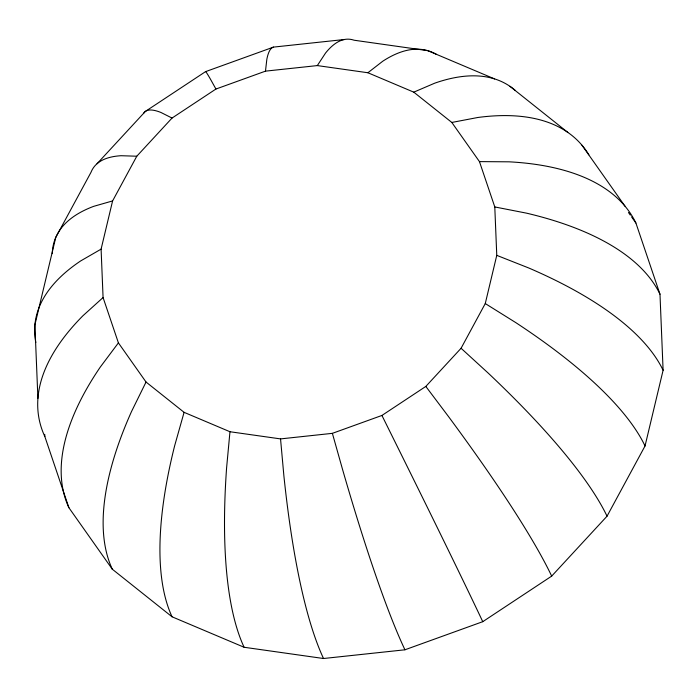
<?xml version="1.0" encoding="UTF-8"?>
<svg xmlns="http://www.w3.org/2000/svg" width="698" height="698" viewBox="0 0 698 698"><rect width="100%" height="100%" fill="white"/><g stroke="black" fill="none" stroke-linecap="round" stroke-linejoin="round"><path stroke-width="1.05" d="M229.965 431.739L280.544 438.902L332.379 433.345L381.928 415.45L425.824 386.43L461.073 348.267L485.267 303.56L496.767 255.355L494.786 206.94L479.456 161.613L451.824 122.455L413.774 92.153L367.89 72.749L317.32 65.586L265.484 71.144L215.935 89.039L172.04 118.058L136.791 156.221L112.596 200.928L101.097 249.134L103.077 297.549L118.407 342.875L146.039 382.033L184.089 412.335L229.965 431.739L226.606 467.739A442.349 128.685 -74.6 0 0 244.108 647.264L323.532 658.511L404.936 649.794L482.754 621.682L551.682 576.112L607.042 516.18L645.039 445.97L663.1 370.263L659.985 294.224L635.913 223.037L631.568 216.895M265.484 71.144L266.828 59.365A442.349 43.642 77 0 1 273.485 47.106L344.55 39.489M184.089 412.335L174.648 445.769A442.349 159.397 -59.4 0 0 172.057 616.796L244.108 647.264M146.039 382.033L131.556 411.445A442.349 179.246 -43.4 0 0 112.299 569.202L172.057 616.796M317.32 65.586L325.53 53.074A442.349 89.204 -89.1 0 1 354.052 40.214L427.752 50.657L494.594 78.918M118.407 342.875L100.259 367.104A442.349 186.881 -27 0 0 68.901 507.716L112.299 569.202M97.022 163.76L145.358 111.427L205.544 71.641L273.485 47.106M103.077 297.549L82.905 315.775A442.349 181.777 -10.5 0 0 44.829 436.529L68.901 507.716M367.89 72.749L382.809 61.188A442.349 128.685 -74.6 0 1 436.564 54.435M101.097 249.134L80.654 260.939A442.349 164.292 5.6 0 0 35.807 342.526M413.774 92.153L434.767 83.158A442.349 159.397 -59.4 0 1 515.072 90.225M112.596 200.928L93.68 206.346A442.349 135.604 21 0 0 52.28 253.627M451.824 122.455L477.86 117.482A442.349 179.246 -43.4 0 1 588.876 154.816M479.456 161.613L509.147 161.823A442.349 186.881 -27 0 1 635.913 223.037M136.791 156.221L121.086 155.715A442.349 97.676 35.7 0 0 91.019 172.275L55.761 237.416L34.9 324.849L37.91 398.41M494.786 206.94L526.51 213.152A442.349 181.777 -10.5 0 1 659.985 294.224M496.767 255.355L528.761 267.988A442.349 164.292 5.6 0 1 663.1 370.263M172.04 118.058L161.002 112.5A442.349 53.092 49.7 0 0 143.456 113.573M485.267 303.56L515.735 322.581A442.349 135.604 21 0 1 645.039 445.97M509.968 86.334L567.779 132.384M461.073 348.267L488.33 373.212A442.349 97.676 35.7 0 1 607.042 516.18M425.824 386.43L448.413 416.436A442.349 53.092 49.7 0 1 551.682 576.112M581.992 145.254L625.024 206.224M628.47 212.497L630.329 215.132M215.935 89.039L210.709 79.633A442.349 4.895 63.3 0 0 205.544 71.641M381.928 415.45L398.698 449.294A442.349 4.895 63.3 0 1 482.754 621.682M332.379 433.345L342.587 469.562A442.349 43.642 77 0 0 404.936 649.794M280.544 438.902L283.885 475.853A442.349 89.204 -89.1 0 0 323.532 658.511M44.742 434.357L44.829 436.529"/></g></svg>
